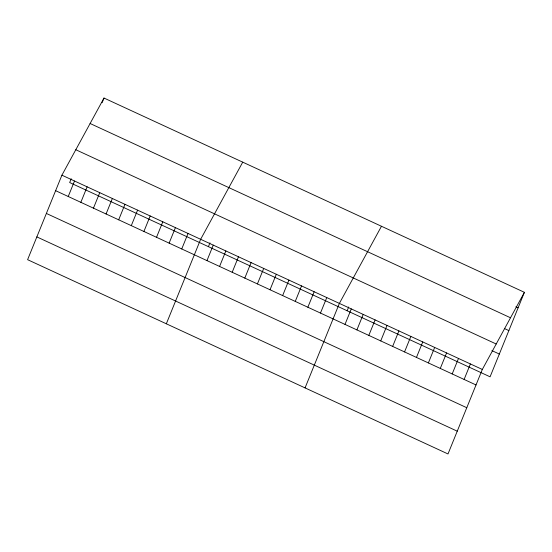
<?xml version="1.0" encoding="UTF-8"?>
<svg xmlns="http://www.w3.org/2000/svg" width="552" height="552" viewBox="0 0 552 552"><rect width="100%" height="100%" fill="white"/><g stroke="black" fill="none" stroke-linecap="round" stroke-linejoin="round"><path stroke-width="0.83" d="M61.914 175.184L27.6 259.681L448.003 453.958L482.317 369.454L524.4 292.318L103.997 98.042L61.914 175.184L482.317 369.454M71.229 178.751L69.683 182.546L490.086 376.816L524.4 292.318M102.113 102.693L103.997 98.042M68.234 196.505L74.52 181.008M80.847 202.329L87.133 186.838M93.454 208.159L99.746 192.669M106.067 213.99L112.36 198.492M118.68 219.813L124.973 204.323M131.293 225.644L137.586 210.153M143.906 231.474L150.192 215.977M156.52 237.298L162.805 221.807M169.126 243.128L175.419 227.638M181.739 248.959L188.032 233.462M166.331 323.789L200.645 239.292L242.728 162.157M208.421 246.654L209.96 242.859M206.965 260.613L213.258 245.122M219.579 266.443L225.871 250.946M232.192 272.267L238.478 256.777M244.798 278.098L251.091 262.607M257.411 283.928L263.704 268.431M270.025 289.752L276.317 274.261M282.638 295.582L288.931 280.092M295.251 301.413L301.544 285.915M307.864 307.236L314.15 291.746M320.47 313.067L326.763 297.576M305.063 387.904L339.376 303.4L381.466 226.265M347.153 310.762L348.691 306.967M345 324.403L351.286 308.906M356.909 329.903L363.202 314.412M368.819 335.409L375.112 319.918M380.728 340.915L387.021 325.418M392.644 346.421L398.93 330.924M404.554 351.921L410.847 336.43M416.463 357.427L422.756 341.936M428.38 362.933L434.666 347.436M440.289 368.439L446.582 352.942M452.198 373.939L458.491 358.448M464.108 379.445L470.401 363.954M515.878 306.781L518.107 307.816M90.107 123.503L510.51 317.773M504.397 328.523L508.861 330.586M75.796 149.723L496.2 343.999M491.894 350.61L499.332 354.046M55.621 190.675L476.024 384.951M46.375 213.445L466.778 407.721M36.846 236.905L457.249 431.181"/></g></svg>
